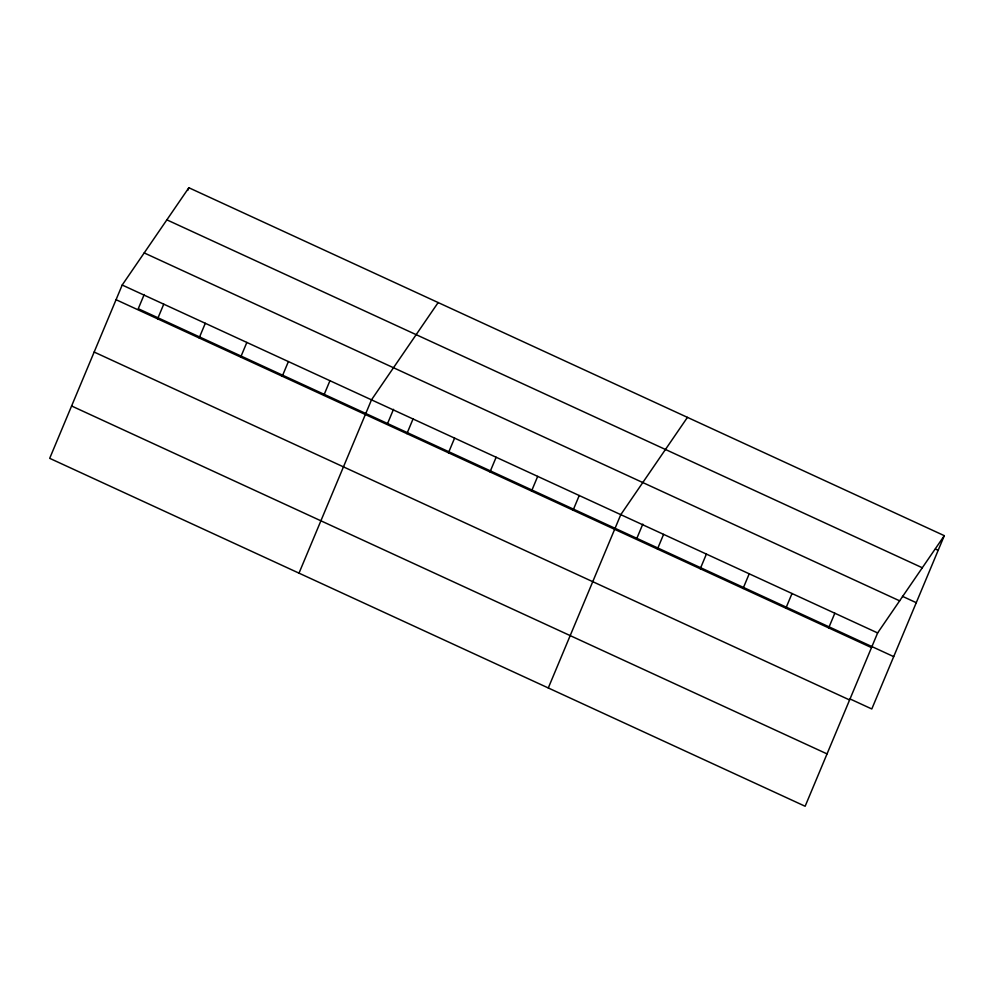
<?xml version="1.0" encoding="UTF-8"?>
<svg xmlns="http://www.w3.org/2000/svg" width="994" height="994" viewBox="0 0 994 994"><rect width="100%" height="100%" fill="white"/><g stroke="black" fill="none" stroke-linecap="round" stroke-linejoin="round"><path stroke-width="1.49" d="M122.2 285.029L49.7 458.333L805.14 806.258L877.627 632.942L944.3 535.667L188.86 187.742L122.2 285.029L877.627 632.942M144.205 294.522L138.265 308.712L893.705 656.624M187.754 190.413L188.86 187.742M157.611 318.838L163.749 304.164M199.16 337.972L205.298 323.298M240.71 357.107L246.847 342.433M282.259 376.241L288.397 361.567M323.808 395.376L329.946 380.702M298.995 573.153L371.495 399.837L438.155 302.561M387.561 423.519L393.5 409.329M406.906 433.645L413.044 418.971M448.456 452.779L454.593 438.106M490.005 471.914L496.143 457.24M531.554 491.048L537.692 476.374M573.103 510.183L579.241 495.509M548.29 687.96L620.79 514.643L687.45 417.368M636.856 538.338L642.795 524.136M657.456 549.036L663.594 534.362M700.261 568.754L706.399 554.08M743.077 588.473L749.215 573.786M785.881 608.179L792.019 593.505M828.685 627.897L834.823 613.223M944.3 535.667L871.8 708.971L849.708 698.794M935.404 549.061L938.162 550.341M166.868 219.848L922.295 567.76M902.453 596.325L916.257 602.687M144.205 252.923L899.632 600.836M116.062 299.703L871.489 647.616M94.157 352.05L849.597 699.962M71.593 405.987L827.033 753.899"/></g></svg>
